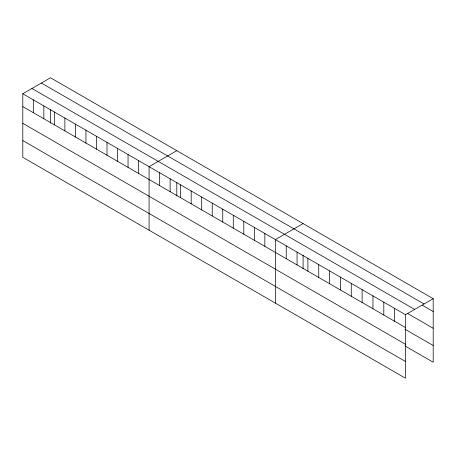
<?xml version="1.0" encoding="UTF-8"?>
<svg xmlns="http://www.w3.org/2000/svg" width="456" height="456" viewBox="0 0 456 456"><rect width="100%" height="100%" fill="white"/><g stroke="black" fill="none" stroke-linecap="round" stroke-linejoin="round"><path stroke-width="0.68" d="M405.492 344.274L405.492 314.703L22.8 93.759L22.8 157.297L405.492 378.241L405.492 344.274L22.8 123.331M404.888 345.899L433.2 362.241L433.2 298.703L50.508 77.759L22.8 93.759M176.797 150.668L149.089 166.668L149.089 230.206M303.086 223.582L275.378 239.582L275.378 303.12M405.492 314.703L433.2 298.703M41.365 83.038L424.057 303.981M422.359 305.286L433.2 311.545M31.943 88.475L414.635 309.424M407.299 313.318L433.2 328.274M22.8 106.596L405.492 327.545M404.888 329.169L433.2 345.511M22.8 140.568L405.492 361.511M394.645 308.444L394.645 321.28M383.804 302.18L383.804 315.022M372.962 295.921L372.962 308.763M362.121 289.663L362.121 302.499M351.274 283.398L351.274 296.24M340.432 277.14L340.432 289.982M329.591 270.881L329.591 283.723M318.75 264.623L318.75 277.459M307.903 258.358L307.903 271.2M303.086 255.223L303.086 269.011M297.061 252.1L297.061 264.942M286.22 245.841L286.22 258.683M264.85 233.506L264.85 246.343M254.328 227.43L254.328 240.266M243.806 221.354L243.806 234.196M233.278 215.278L233.278 228.12M222.756 209.201L222.756 222.043M212.234 203.125L212.234 215.967M201.706 197.049L201.706 209.891M191.184 190.973L191.184 203.815M180.661 184.897L180.661 197.739M176.797 182.309L176.797 196.103M170.134 178.82L170.134 191.662M159.611 172.744L159.611 185.586M138.561 160.592L138.561 173.434M128.039 154.516L128.039 167.358M117.517 148.439L117.517 161.281M106.995 142.363L106.995 155.205M96.467 136.287L96.467 149.129M85.945 130.211L85.945 143.053M75.422 124.135L75.422 136.977M64.894 118.058L64.894 130.9M54.372 111.988L54.372 124.824M50.508 109.4L50.508 123.188M43.85 105.912L43.85 118.748M33.322 99.835L33.322 112.672"/></g></svg>
